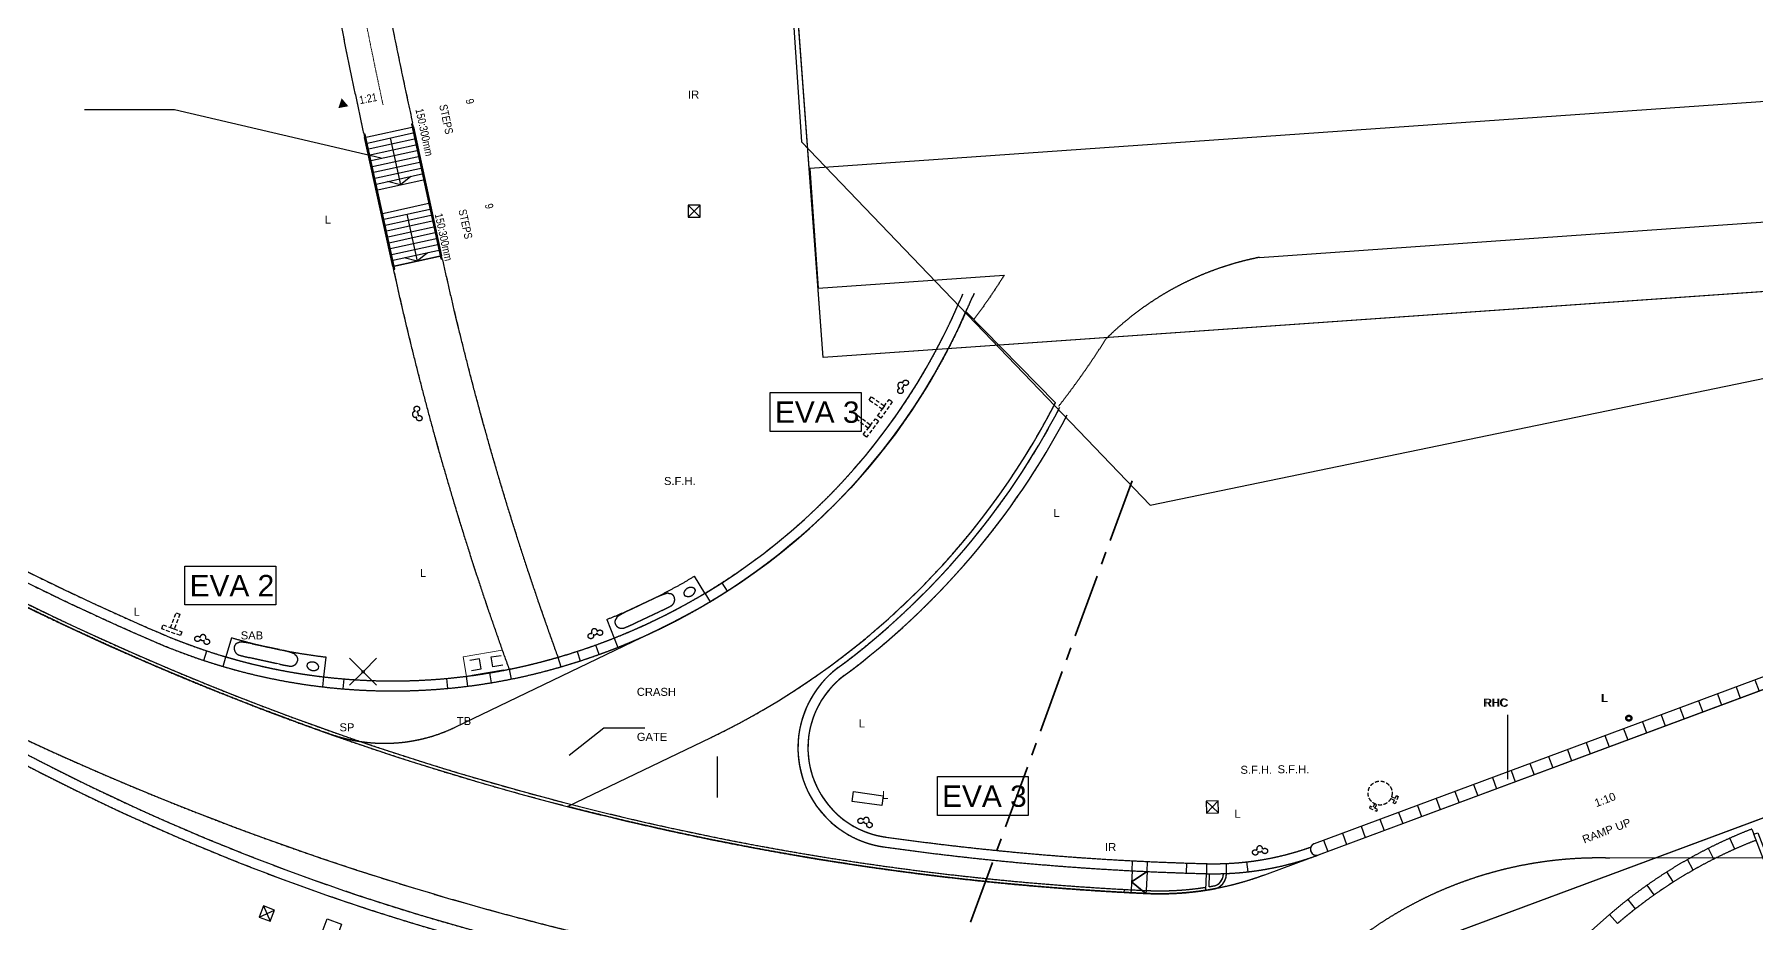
# Model space of a CAD drawing. Header units: millimetres. Extents: x 833576263 to 1668046980, y 817519639 to 1636103653.
# Drawn here: x 834345558 to 834431641, y 817880197 to 817924635 of the extents above; entities that cross this region are included whole.
import ezdxf

# ---------------------------------------------------------------- set-up
doc = ezdxf.new("R2010")
doc.units = ezdxf.units.MM
doc.header["$LTSCALE"] = 100
doc.header["$MEASUREMENT"] = 0
for name, pattern in [('C160$0$DASHED', [19.05, 12.7, -6.35]), ('C160$0$Hidden', [9.525, 6.35, -3.175]), ('R_P_Grid$0$CENTER', [50.8, 31.75, -6.35, 6.35, -6.35]), ('R_site$0$DASHDOT', [25.4, 12.7, -6.35, 0, -6.35]), ('R_Text for GBP from DLN$0$ACAD_ISO10W100', [18, 12, -3, 0, -3]), ('R_WKCD_PARK$0$IMPORT-ACAD_ISO02W100 _3_', [30, 24, -6])]:
    doc.linetypes.add(name, pattern=pattern)
doc.layers.get('Defpoints').update_dxf_attribs({"color": 170})
for name, color, linetype in [('C160$0$+C160', 6, 'C160$0$Hidden'), ('C160$0$EVA', 1, 'C160$0$DASHED'), ('R_site$0$AUDIT_I_160808180252-35', 5, 'Continuous'), ('R_Text for GBP from DLN$0$+TEXT PROMENADE', 7, 'Continuous'), ('R_Text for GBP from DLN$0$base plan(mm)$0$DLN040__', 7, 'Continuous'), ('R_Text for GBP from DLN$0$DLN040__', 7, 'Continuous'), ('T-TITL', 7, 'Continuous'), ('X-REF', 7, 'Continuous')]:
    doc.layers.add(name, color=color, linetype=linetype)
for name, color, linetype, lineweight in [('R_P_Grid$0$RDA9101', 2, 'R_P_Grid$0$CENTER', 35), ('R_P_LG$0$RDA5803', 1, 'Continuous', 20), ('R_Text for GBP from DLN$0$000-Slope', 6, 'R_Text for GBP from DLN$0$ACAD_ISO10W100', 18), ('R_WKCD_PARK$0$000-edge seating element-b', 130, 'Continuous', 25), ('R_WKCD_PARK$0$000-PAV-Concrete-b', 1, 'Continuous', 25), ('R_WKCD_PARK$0$000-PAV-Reused tiles-b', 3, 'Continuous', 15), ('R_WKCD_PARK$0$handrai l-b', 10, 'Continuous', 13), ('R_WKCD_PARK$0$PAV-ramp_stairs-b', 10, 'Continuous', 13), ('R_WKCD_PARK$0$PAV-ramp_stairs-l', 130, 'R_WKCD_PARK$0$IMPORT-ACAD_ISO02W100 _3_', 25), ('R_WKCD_PARK$0$PAV-secondary path-b', 6, 'Continuous', 18)]:
    doc.layers.add(name, color=color, linetype=linetype, lineweight=lineweight)
doc.styles.add('R_Text for GBP from DLN$0$base plan(mm)$0$Standard', font='arial.ttf')
doc.styles.add('R_Text for GBP from DLN$0$base plan(mm)$0$SWIS721 LT', font='swiss.ttf')
doc.styles.add('R_Text for GBP from DLN$0$programme (M)$0$programme$0$SWIS721 LT', font='swiss.ttf')
doc.styles.add('R_Text for GBP from DLN$0$W8 sec wkcd', font='swissc.ttf', dxfattribs={"height": 3})
doc.dimstyles.new('R_Text for GBP from DLN$0$base plan(mm)$0$Standard', dxfattribs={"dimtxt": 0.35, "dimasz": 0.2, "dimexe": 0.2, "dimexo": 0.2, "dimgap": 0.09, "dimtad": 0, "dimtoh": 1, "dimdec": 4, "dimzin": 0, "dimdsep": 46, "dimtxsty": 'R_Text for GBP from DLN$0$base plan(mm)$0$Standard', "dimcen": 0.09, "dimadec": 0, "dimazin": 0, "dimtfac": 1, "dimtdec": 4, "dimtofl": 0, "dimtmove": 0, "dimatfit": 3, "dimfxl": 1, "dimtolj": 1, "dimtzin": 0, "dimarcsym": 0})

# ---------------------------------------------------------------- blocks, each defined once
blk = doc.blocks.new('R_P_Grid')
at = {"layer": 'R_P_Grid$0$RDA9101', "flags": 128}
blk.add_lwpolyline([(834400422, 817902331), (834387402.6, 817866709.4), (834384027.5, 817864000), (834374860.2, 817855365.7), (834363294.2, 817844307.5), (834356500.6, 817837623.5), (834356486.5, 817837608.5), (834356028, 817837064.8, 0.0113524), (834348990, 817828511, 0.0013033), (834337547.1, 817813532.7), (834336894.9, 817812501.6, 0.0017352), (834324850.1, 817791585.5), (834321242.5, 817785194.3), (834320157.5, 817783265), (834316164.3, 817775485.7), (834315230.7, 817773739.7), (834310424.4, 817772609.3), (834303594.8, 817771114.9), (834292706.6, 817769903, -0.000919), (834264501.7, 817769460.2, -0.0056297), (834234176.4, 817769259.9, 0.0034014), (834219791.7, 817769228.9, -0.0015748), (834198077.1, 817769102.9, 0.001818), (834177637.5, 817768974.4, -0.0024013), (834152017.4, 817768843.2, 0.0022431), (834140663.6, 817768788.6, -0.0022431), (834131580.4, 817768744.9, -0.022644), (834121606.8, 817769193.6, 0.0146602), (834115514.7, 817769565.3), (834102710.5, 817770971, 0.0098447), (834091359, 817772167.3), (834085152.6, 817773953.6), (834069697.8, 817776969.2), (834069689.3, 817776969), (834061134.2, 817769447.5), (834057833.8, 817769522.5), (834045122, 817776440.8, -0.0348028), (834018856.9, 817796352.3, -0.0353292), (833995554.5, 817819661.6), (833988037.3, 817828964.3), (833985007, 817832721.5), (833977391.7, 817843682.2), (833976567.6, 817844868.7), (833970281.9, 817855496.5), (833969957.4, 818008440.1)], format="xyb", dxfattribs=at)
blk = doc.blocks.new('R_site')
at = {"layer": 'R_site$0$AUDIT_I_160808180252-35'}
for points in [[(834374882, 818053714), (834383896, 817919262)], [(834401324, 817901111), (834510466, 817923668)]]:
    blk.add_lwpolyline(points, dxfattribs=at)
at = {"layer": 'R_site$0$AUDIT_I_160808180252-35', "linetype": 'R_site$0$DASHDOT', "ltscale": 1000}
blk.add_lwpolyline([(834383896, 817919262), (834401324, 817901111)], dxfattribs=at)
blk = doc.blocks.new('R_WKCD_PARK$0$R_WKCD_PARK_F0_dwg_asdf-6026338-LG_F _5_000 Mpd_')
at = {"layer": 'R_WKCD_PARK$0$000-edge seating element-b'}
blk.add_line((0, 0), (0, -0.6), dxfattribs=at)
blk = doc.blocks.new('R_WKCD_PARK')
for p, q in [((834366214, 817891950), (834366168, 817892448)), ((834367145, 817892555), (834367208, 817892059)), ((834369010, 817892855), (834367443, 817892593))]:
    blk.add_line(p, q)
at = {"flags": 128}
blk.add_lwpolyline([(834375310, 818039696), (834498595, 818048315), (834506704, 817935789), (834507822, 817924230), (834453590, 817913292), (834384983, 817908497)], close=True, dxfattribs=at)
for points in [[(834367398, 817892847), (834367891, 817892927), (834367812, 817893420), (834367318, 817893341)], [(834368965, 817893107), (834368472, 817893027), (834368391, 817893521), (834368885, 817893601)]]:
    blk.add_lwpolyline(points, dxfattribs=at)
at = {"layer": 'Defpoints'}
for points in [[(834242392, 817820559, -0.510377), (834255055, 817823984), (834260246, 817819790, 0.373727), (834277287, 817820398, -0.373727), (834287905, 817820777), (834291644, 817817756), (834296232, 817823434), (834292655, 817826325, -0.414214), (834291445, 817837716), (834332502, 817888525, -0.350062), (834342367, 817890708, 0.102667), (834400842, 817875706, 0.100957), (834409137, 817876999), (834444015, 817889966, 0.332678)], [(834441924, 817895590), (834407046, 817882623, -0.100957), (834401121, 817881699, -0.051411), (834372209, 817886047), (834379390, 817889501, 0.162917), (834396595, 817906227), (834392123, 817910781, -0.179073), (834376789, 817894908), (834366567, 817889991, -0.199372), (834360364, 817889652, -0.049629), (834334800, 817901625), (834322119, 817909179), (834319048, 817904024), (834323346, 817901465, -0.45655), (834325501, 817889415), (834274553, 817826357, -0.414214), (834263162, 817825148), (834259846, 817827828, -0.2375), (834248727, 817852408, -0.000008), (834248760, 817853209), (834242765, 817853459, 0.000008), (834242732, 817852657, 0.098884)]]:
    blk.add_lwpolyline(points, format="xyb", dxfattribs=at)
at = {"layer": 'R_WKCD_PARK$0$000-edge seating element-b'}
for p, q in [((834441715, 817896152), (834409535, 817884189)), ((834409744, 817883626), (834441924, 817895590))]:
    blk.add_line(p, q, dxfattribs=at)
blk.add_arc((834409640, 817883908), 300, 110.39403, 290.39403, dxfattribs=at)
at = {"layer": 'R_WKCD_PARK$0$000-PAV-Concrete-b'}
for p, q in [((834391745, 817911166), (834391797, 817911287)), ((834400423, 817882835), (834400379, 817881886)), ((834404117, 817881860), (834404140, 817882691)), ((834404272, 817882037), (834404290, 817882687)), ((834404988, 817882650), (834404989, 817882694)), ((834405138, 817882646), (834405140, 817882699))]:
    blk.add_line(p, q, dxfattribs=at)
at = {"layer": 'R_WKCD_PARK$0$000-PAV-Concrete-b', "flags": 128}
blk.add_lwpolyline([(834401121, 817881699), (834400397, 817882285), (834401172, 817882798), (834401128, 817881849)], dxfattribs=at)
at = {"layer": 'R_WKCD_PARK$0$000-PAV-Concrete-b'}
for centre, radius, start, end in [((834363006, 817923565), 31300, 284.58924, 336.66239), ((834405963, 817905245), 15400, 155.43753, 156.90284), ((834405963, 817905245), 14900, 154.38662, 156.90284), ((834363006, 817923565), 31800, 284.58924, 336.29557), ((834363006, 817923565), 31800, 336.29557, 336.90276), ((834363006, 817923565), 38100, 306.63141, 332.54982), ((834363006, 817923565), 38600, 306.63141, 332.30786), ((834407750, 818024095), 141450, 239.21944, 246.58402), ((834407750, 818024095), 140950, 239.21944, 246.58402), ((834407750, 818024095), 142400, 239.21944, 267.3345), ((834407750, 818024095), 142550, 239.21944, 267.3345), ((834363460, 817921824), 30000, 246.58402, 284.58924), ((834363460, 817921824), 29500, 246.58402, 284.58924), ((834388722, 817888978), 5000, 126.63141, 261.98404), ((834388722, 817888978), 4500, 126.63141, 261.98404), ((834397158, 817987861), 112000, 239.21944, 264.76601), ((834397158, 817987861), 112500, 239.21944, 264.76601), ((834407750, 818024095), 140950, 261.98404, 268.53494), ((834407750, 818024095), 141450, 261.98404, 268.53495), ((834404517, 817897686), 15000, 268.53495, 290.39403), ((834404517, 817897686), 14500, 268.53495, 289.51649), ((834401819, 817896683), 15000, 267.3345, 280.38982), ((834401819, 817896683), 14850, 267.3345, 278.91906), ((834401819, 817896683), 14850, 279.50824, 280.38982), ((834404388, 817882667), 600, 280.38982, 358.42095), ((834404388, 817882667), 750, 280.38982, 358.42095)]:
    blk.add_arc(centre, radius, start, end, dxfattribs=at)
at = {"layer": 'R_WKCD_PARK$0$000-PAV-Reused tiles-b'}
for p, q in [((834355411, 817894484), (834355129, 817893524)), ((834360028, 817892524), (834360144, 817893517))]:
    blk.add_line(p, q, dxfattribs=at)
at = {"layer": 'R_WKCD_PARK$0$000-PAV-Reused tiles-b', "flags": 128}
blk.add_lwpolyline([(834369306, 817892905), (834367147, 817892544), (834366982, 817893530), (834368943, 817893858)], close=True, dxfattribs=at)
at = {"layer": 'R_WKCD_PARK$0$000-PAV-Reused tiles-b'}
for radius in [28500, 29500]:
    blk.add_arc((834363460, 817921824), radius, 253.59659, 263.31939, dxfattribs=at)
at = {"layer": 'R_WKCD_PARK$0$handrai l-b'}
blk.add_arc((834440168, 817862283), 23675, 111.15919, 130.82929, dxfattribs=at)
at = {"layer": 'R_WKCD_PARK$0$PAV-ramp_stairs-b'}
for p, q in [((834362058, 817919486), (834364500, 817920021)), ((834362122, 817919193), (834364564, 817919728)), ((834362186, 817918900), (834364628, 817919435)), ((834362250, 817918607), (834364692, 817919142)), ((834362314, 817918314), (834364756, 817918849)), ((834362379, 817918021), (834364821, 817918556)), ((834362443, 817917728), (834364885, 817918263)), ((834362507, 817917435), (834364949, 817917970)), ((834362571, 817917141), (834365013, 817917677)), ((834362635, 817916848), (834365077, 817917383)), ((834362892, 817915676), (834365334, 817916211)), ((834362956, 817915383), (834365399, 817915918)), ((834363021, 817915090), (834365463, 817915625)), ((834363085, 817914797), (834365527, 817915332)), ((834363149, 817914504), (834365591, 817915039)), ((834363213, 817914211), (834365655, 817914746)), ((834363278, 817913918), (834365720, 817914453)), ((834363342, 817913625), (834365784, 817914160)), ((834363406, 817913332), (834365848, 817913867))]:
    blk.add_line(p, q, dxfattribs=at)
at = {"layer": 'R_WKCD_PARK$0$PAV-ramp_stairs-b', "flags": 128}
blk.add_lwpolyline([(834364500, 817920021), (834365912, 817913574), (834363470, 817913039), (834362058, 817919486)], dxfattribs=at)
at = {"layer": 'R_WKCD_PARK$0$PAV-ramp_stairs-l'}
for p, q in [((834363343, 817919460), (834363856, 817917116)), ((834364691, 817913306), (834364041, 817913471))]:
    blk.add_line(p, q, dxfattribs=at)
at = {"layer": 'R_WKCD_PARK$0$PAV-ramp_stairs-l', "flags": 128}
for points in [[(834364378, 817917537), (834363856, 817917116), (834363206, 817917281)], [(834364178, 817915651), (834364691, 817913306), (834365213, 817913728)]]:
    blk.add_lwpolyline(points, dxfattribs=at)
at = {"layer": 'R_WKCD_PARK$0$PAV-secondary path-b', "flags": 128}
for points in [[(834362015, 817919681), (834362058, 817919486), (834364500, 817920021), (834364457, 817920216)], [(834365955, 817913378), (834365912, 817913574), (834363470, 817913039), (834363513, 817912843)]]:
    blk.add_lwpolyline(points, dxfattribs=at)
at = {"layer": 'R_WKCD_PARK$0$PAV-secondary path-b'}
for centre, radius, start, end in [((834635058, 817979501), 277019, 188.53751, 192.35745), ((834635058, 817979501), 279519, 190.19536, 192.35745), ((834516913, 817946451), 154539, 192.35745, 200.03579), ((834516913, 817946451), 157039, 192.35745, 199.93639), ((834363460, 817921824), 29500, 281.39032, 284.58924), ((834363006, 817923566), 31300, 284.58924, 286.17862)]:
    blk.add_arc(centre, radius, start, end, dxfattribs=at)
at = {"xscale": 999.9999999999992, "yscale": 999.9999999999992, "zscale": 999.9999999999992, "rotation": 20.39402880089035}
for p in [(834431558, 817892376), (834429683, 817891679), (834430620, 817892028), (834426871, 817890634), (834427809, 817890982), (834428746, 817891331), (834424997, 817889937), (834425934, 817890285), (834422185, 817888892), (834423122, 817889240), (834424059, 817889589), (834420310, 817888195), (834421247, 817888543), (834417498, 817887149), (834418435, 817887498), (834419373, 817887846), (834415623, 817886452), (834416561, 817886801), (834412811, 817885407), (834413749, 817885755), (834414686, 817886104), (834410937, 817884710), (834411874, 817885058), (834409999, 817884361)]:
    blk.add_blockref('R_WKCD_PARK$0$R_WKCD_PARK_F0_dwg_asdf-6026338-LG_F _5_000 Mpd_', p, dxfattribs=at)
blk = doc.blocks.new('R_P_LG')
at = {"layer": 'R_P_LG$0$RDA5803'}
for points in [[(834242391.5219, 817820558.6619, -0.5103769205), (834255055.265, 817823984.446), (834260246.1634, 817819789.9109, 0.3737273608), (834277287.4303, 817820398.12, -0.3737273608), (834287905.4505, 817820777.0811), (834291644.3248, 817817755.8623), (834296232.4343, 817823433.8242), (834292654.5406, 817826324.9617, -0.4142135624), (834291445.2524, 817837716.082), (834332501.9481, 817888525.3203, -0.3500615322), (834342367.296, 817890707.6257, 0.1026669828), (834400841.9485, 817875705.6383, 0.1009571042), (834409136.5159, 817876999.2329), (834444014.71, 817889966.1796, 0.3326783619)], [(834441923.8638, 817895590.0894), (834407045.6697, 817882623.1428, -0.1009571042), (834401120.9787, 817881699.1466, -0.0514111661), (834372208.6608, 817886046.7484), (834379389.9189, 817889500.6191, 0.1629172916), (834396595.4119, 817906227.4833), (834392123.298, 817910781.2832, -0.1790729014), (834376789.3311, 817894907.7388), (834366567.1243, 817889991.3048, -0.1993717825), (834360363.7244, 817889651.553, -0.0496289927), (834334800.108, 817901625.4245), (834322118.6036, 817909179.288), (834319048.0951, 817904024.4865), (834323345.5557, 817901464.6617, -0.4565498827), (834325500.8694, 817889415.1299), (834274552.7494, 817826357.376, -0.4142135624), (834263161.629, 817825148.0878), (834259845.5202, 817827827.6885, -0.2375002192), (834248726.6665, 817852408.1417, -0.0000084588), (834248759.9969, 817853209.386), (834242765.1856, 817853458.8615, 0.0000084592), (834242731.8468, 817852657.4144, 0.098884422)]]:
    blk.add_lwpolyline(points, format="xyb", dxfattribs=at)
blk = doc.blocks.new('C160')
at = {"layer": 'C160$0$+C160'}
for p, q in [((834364.5, 817920.021), (834365.912, 817913.574)), ((834363.47, 817913.039), (834362.058, 817919.486)), ((834378.239, 817916.108), (834378.839, 817915.508)), ((834378.239, 817915.508), (834378.839, 817916.108)), ((834354.017, 817893.348), (834354.174, 817893.823)), ((834354.988, 817893.045), (834355.129, 817893.524)), ((834359.97, 817892.027), (834360.028, 817892.524)), ((834361.023, 817892.424), (834360.981, 817891.926)), ((834404.749, 817885.732), (834404.134, 817886.316)), ((834404.734, 817886.332), (834404.149, 817885.716)), ((834430.55, 817883.916), (834430.307, 817884.464)), ((834431.409, 817884.922), (834431.509, 817884.66)), ((834429.501, 817883.418), (834429.231, 817883.954)), ((834400.423, 817882.835), (834400.379, 817881.886)), ((834401.172, 817882.798), (834401.128, 817881.849)), ((834404.153, 817883.191), (834404.14, 817882.691)), ((834405.14, 817882.699), (834405.153, 817883.2)), ((834427.483, 817882.272), (834427.161, 817882.779)), ((834428.478, 817882.87), (834428.182, 817883.392)), ((834426.518, 817881.626), (834426.172, 817882.117)), ((834357.002, 817881.082), (834357.349, 817880.308)), ((834425.586, 817880.934), (834425.217, 817881.407)), ((834356.788, 817880.522), (834357.562, 817880.869)), ((834424.689, 817880.197), (834424.292, 817880.646))]:
    blk.add_line(p, q, dxfattribs=at)
at = {"layer": 'C160$0$+C160', "ltscale": 0.0003}
for p, q in [((834412.545, 817886.186), (834412.467, 817885.999)), ((834413.355, 817886.44), (834413.541, 817886.362)), ((834413.393, 817886.532), (834413.58, 817886.454)), ((834412.637, 817886.147), (834412.559, 817885.961))]:
    blk.add_line(p, q, dxfattribs=at)
at = {"layer": 'C160$0$+C160'}
for points in [[(834375.31, 818039.696), (834498.595, 818048.315), (834506.704, 817935.789), (834506.704, 817935.789), (834507.822, 817924.23), (834453.59, 817913.292), (834384.983, 817908.497)], [(834364.433, 817920.157), (834364.399, 817920.149), (834365.876, 817913.412), (834365.91, 817913.42)], [(834362.094, 817919.644), (834362.06, 817919.636), (834363.536, 817912.899), (834363.571, 817912.907)], [(834378.839, 817916.108), (834378.239, 817916.108), (834378.239, 817915.508), (834378.839, 817915.508)], [(834435.253, 817874.838), (834431.509, 817884.66), (834431.707, 817884.736), (834435.27, 817875.389), (834539.303, 817915.06), (834539.484, 817914.585)], [(834404.149, 817885.716), (834404.749, 817885.732), (834404.734, 817886.332), (834404.134, 817886.316)], [(834357.562, 817880.869), (834357.002, 817881.082), (834356.788, 817880.522), (834357.349, 817880.308)], [(834360.908, 817880.161), (834360.668, 817879.503), (834359.945, 817879.767), (834360.185, 817880.425)]]:
    blk.add_lwpolyline(points, close=True, dxfattribs=at)
for points in [[(834431.409, 817884.922, 0.086105), (834424.295, 817880.648), (834415.748, 817873.093), (834407.478, 817866.122), (834405.228, 817864.603), (834383.663, 817845.969, 0.069237), (834377.058, 817839.164, -0.018813), (834366.368, 817825.668, 0.040108), (834337.64, 817786.044), (834331.66, 817776.228), (834330.165, 817772.682), (834326.813, 817768.132), (834320.874, 817758.343, 0.021746), (834314.084, 817757.18), (834300.104, 817757.352), (834284.549, 817757.026), (834280.506, 817757.211), (834279.085, 817755.253), (834254.52, 817754.556), (834210.281, 817754.495)], [(834359.952, 817930.025, 0.009434), (834362.015, 817919.681), (834362.058, 817919.486), (834364.5, 817920.021), (834364.457, 817920.216, -0.016669), (834361.108, 817938.376, 0.162091)], [(834396.761, 817906.059, 0.025738), (834399.116, 817909.412, -0.029519), (834400.442, 817910.584, -0.118102), (834406.796, 817913.495), (834438.227, 817915.692, -0.285161), (834445.783, 817911.703, -0.245353)], [(834370.89, 817893.275, 0.231204), (834391.745, 817911.166)], [(834391.745, 817911.166, 0.001049), (834391.797, 817911.287, -0.006394), (834391.956, 817911.647)], [(834392.123, 817910.781, 0.002649), (834392.257, 817911.091, -0.010979), (834392.527, 817911.687)], [(834371.016, 817892.791, 0.229519), (834392.123, 817910.781)], [(834409.744, 817883.626), (834441.924, 817895.59, 0.332678), (834447.182, 817903.747), (834446.884, 817908.004, 1), (834446.285, 817907.962), (834446.583, 817903.705, -0.332678), (834441.715, 817896.152), (834409.535, 817884.189)], [(834396.817, 817906.002, -0.113575), (834385.739, 817892.991, -0.113575)], [(834401.128, 817881.849, -0.123294), (834334.877, 817901.754)], [(834401.121, 817881.699, -0.123294), (834334.8, 817901.625)], [(834377.283, 817896.678, -0.164182), (834377.41, 817896.661, -0.173886), (834377.531, 817896.535, -0.392676), (834377.374, 817896.071, -0.014037), (834376.925, 817895.844), (834376.782, 817895.776)], [(834374.646, 817895.436, 0.164182), (834374.578, 817895.327, 0.173886), (834374.598, 817895.153, 0.392676), (834375.056, 817894.979, 0.014037), (834375.517, 817895.181), (834375.66, 817895.248)], [(834355.757, 817894.222, 0.164182), (834355.637, 817894.177, 0.173886), (834355.547, 817894.027, 0.392676), (834355.805, 817893.61, 0.014037), (834356.293, 817893.49), (834356.448, 817893.456)], [(834358.606, 817893.604, -0.164182), (834358.696, 817893.514, -0.173886), (834358.716, 817893.34, -0.392676), (834358.309, 817893.067, -0.014037), (834357.814, 817893.16), (834357.66, 817893.193)], [(834431.623, 817884.362, 0.086038), (834424.689, 817880.197)], [(834404.497, 817882.076, 0.354271), (834404.988, 817882.65), (834404.989, 817882.694)], [(834404.524, 817881.929, 0.354271), (834405.138, 817882.646), (834405.14, 817882.699)]]:
    blk.add_lwpolyline(points, format="xyb", dxfattribs=at)
at = {"layer": 'C160$0$+C160', "flags": 128}
blk.add_lwpolyline([(834402.881, 817874.673), (834444.015, 817889.966, 0.332678), (834453.167, 817904.166), (834452.857, 817908.595, -0.414214), (834460.373, 817917.24), (834479.726, 817918.593), (834479.308, 817924.579), (834384.323, 817917.939), (834384.741, 817911.953), (834394.035, 817912.603, -0.019897), (834392.514, 817910.383)], format="xyb", dxfattribs=at)
at = {"layer": 'C160$0$+C160'}
for points in [[(834362.058, 817919.486), (834364.5, 817920.021)], [(834362.122, 817919.193), (834364.564, 817919.728)], [(834362.186, 817918.9), (834364.628, 817919.435)], [(834362.25, 817918.607), (834364.692, 817919.142)], [(834363.343, 817919.46), (834363.856, 817917.116)], [(834362.314, 817918.314), (834364.756, 817918.849)], [(834362.379, 817918.021), (834364.821, 817918.556)], [(834362.443, 817917.728), (834364.885, 817918.263)], [(834362.507, 817917.435), (834364.949, 817917.97)], [(834362.571, 817917.141), (834365.013, 817917.677)], [(834362.635, 817916.848), (834365.077, 817917.383)], [(834364.378, 817917.537), (834363.856, 817917.116), (834363.206, 817917.281)], [(834362.892, 817915.676), (834365.334, 817916.211)], [(834362.956, 817915.383), (834365.399, 817915.918)], [(834363.021, 817915.09), (834365.463, 817915.625)], [(834364.178, 817915.651), (834364.691, 817913.306)], [(834363.085, 817914.797), (834365.527, 817915.332)], [(834363.149, 817914.504), (834365.591, 817915.039)], [(834363.213, 817914.211), (834365.655, 817914.746)], [(834363.278, 817913.918), (834365.72, 817914.453)], [(834363.342, 817913.625), (834365.784, 817914.16)], [(834363.406, 817913.332), (834365.848, 817913.867)], [(834365.213, 817913.728), (834364.691, 817913.306), (834364.041, 817913.471)], [(834363.47, 817913.039), (834365.912, 817913.574)], [(834379.07, 817896.702), (834379.327, 817896.273)], [(834379.92, 817897.229), (834380.19, 817896.808)], [(834376.479, 817896.419), (834375.357, 817895.89)], [(834375.66, 817895.248), (834376.782, 817895.776)], [(834376.777, 817895.774), (834376.786, 817895.778)], [(834357.81, 817893.887), (834356.598, 817894.15)], [(834373.784, 817893.648), (834373.614, 817894.118)], [(834374.535, 817894.466), (834374.719, 817894.001)], [(834356.448, 817893.456), (834357.66, 817893.193)], [(834357.655, 817893.194), (834357.665, 817893.192)], [(834361.949, 817892.819), (834361.313, 817893.455)], [(834362.02, 817892.819), (834362.656, 817893.455)], [(834371.727, 817893.505), (834371.867, 817893.025)], [(834372.683, 817893.799), (834372.838, 817893.323)], [(834361.949, 817892.748), (834361.313, 817892.111)], [(834362.02, 817892.748), (834362.656, 817892.111)], [(834368.302, 817892.724), (834368.384, 817892.23)], [(834369.286, 817892.905), (834369.384, 817892.414)], [(834431.558, 817892.376), (834431.767, 817891.814)], [(834429.683, 817891.679), (834429.892, 817891.117)], [(834430.62, 817892.028), (834430.83, 817891.465)], [(834426.871, 817890.634), (834427.08, 817890.072)], [(834427.809, 817890.982), (834428.018, 817890.42)], [(834428.746, 817891.331), (834428.955, 817890.769)], [(834424.997, 817889.937), (834425.206, 817889.375)], [(834425.934, 817890.285), (834426.143, 817889.723)], [(834422.185, 817888.892), (834422.394, 817888.329)], [(834423.122, 817889.24), (834423.331, 817888.678)], [(834424.059, 817889.589), (834424.268, 817889.026)], [(834420.31, 817888.195), (834420.519, 817887.632)], [(834421.247, 817888.543), (834421.456, 817887.981)], [(834417.498, 817887.149), (834417.707, 817886.587)], [(834418.435, 817887.498), (834418.644, 817886.935)], [(834419.373, 817887.846), (834419.582, 817887.284)], [(834415.623, 817886.452), (834415.832, 817885.89)], [(834416.561, 817886.801), (834416.77, 817886.238)], [(834412.811, 817885.407), (834413.021, 817884.844)], [(834413.749, 817885.755), (834413.958, 817885.193)], [(834414.686, 817886.104), (834414.895, 817885.541)], [(834410.937, 817884.71), (834411.146, 817884.148)], [(834411.874, 817885.058), (834412.083, 817884.496)], [(834409.999, 817884.361), (834410.209, 817883.799)], [(834401.172, 817882.798), (834400.397, 817882.285), (834401.121, 817881.699)], [(834400.423, 817882.835), (834400.449, 817883.334)], [(834401.172, 817882.798), (834401.195, 817883.297)], [(834403.14, 817882.726), (834403.156, 817883.22)], [(834406.15, 817883.279), (834406.207, 817882.782)], [(834400.029, 817881.904), (834400.021, 817881.755)], [(834400.379, 817881.886), (834400.371, 817881.736)], [(834404.117, 817881.86), (834404.14, 817882.691)], [(834404.272, 817882.037), (834404.29, 817882.687)], [(834401.128, 817881.849), (834401.121, 817881.699)]]:
    blk.add_lwpolyline(points, dxfattribs=at)
for points in [[(834363.47, 817913.039), (834363.513, 817912.843, 0.033081), (834369.286, 817892.905, 0.013959), (834370.89, 817893.275, 0.006935), (834371.727, 817893.505, -0.033516), (834365.955, 817913.378), (834365.912, 817913.574)], [(834379.07, 817896.702), (834378.557, 817897.56, -0.040451), (834374.167, 817895.396), (834374.535, 817894.466, 0.040451)], [(834376.479, 817896.419), (834376.622, 817896.486, -0.037256), (834377.185, 817896.702, -0.269367), (834377.283, 817896.678, -0.164182), (834377.41, 817896.661, -0.173886), (834377.531, 817896.535, -0.392676), (834377.374, 817896.071, -0.014037), (834376.925, 817895.844), (834376.782, 817895.776), (834375.66, 817895.248), (834375.517, 817895.181, -0.014037), (834375.056, 817894.979, -0.392676), (834374.598, 817895.153, -0.173886), (834374.578, 817895.327, -0.164182), (834374.646, 817895.436, -0.269367), (834374.69, 817895.526, -0.037256), (834375.214, 817895.823), (834375.357, 817895.89)], [(834378.055, 817896.597, 0.533333), (834378.597, 817896.853), (834378.555, 817896.943, 0.533333), (834378.012, 817896.687)], [(834355.411, 817894.484), (834355.129, 817893.524, 0.042449), (834360.028, 817892.524), (834360.144, 817893.517, -0.042449)], [(834357.81, 817893.887), (834357.965, 817893.854, -0.037256), (834358.543, 817893.682, -0.269367), (834358.606, 817893.604, -0.164182), (834358.696, 817893.514, -0.173886), (834358.716, 817893.34, -0.392676), (834358.309, 817893.067, -0.014037), (834357.814, 817893.16), (834357.66, 817893.193), (834356.448, 817893.456), (834356.293, 817893.49, -0.014037), (834355.805, 817893.61, -0.392676), (834355.547, 817894.027, -0.173886), (834355.637, 817894.177, -0.164182), (834355.757, 817894.222, -0.269367), (834355.847, 817894.267, -0.037256), (834356.444, 817894.183), (834356.598, 817894.15)], [(834359.169, 817893.071, 0.533333), (834359.755, 817892.943), (834359.777, 817893.041, 0.533333), (834359.19, 817893.168)]]:
    blk.add_lwpolyline(points, format="xyb", close=True, dxfattribs=at)
at = {"layer": 'C160$0$+C160', "ltscale": 0.0003}
for points in [[(834388.047, 817906.066), (834387.932, 817905.903), (834387.277, 817906.362), (834387.392, 817906.526)], [(834388.441, 817906.279), (834387.866, 817905.46), (834387.703, 817905.575), (834388.277, 817906.394)], [(834387.354, 817905.112), (834387.233, 817904.953), (834386.597, 817905.438), (834386.718, 817905.597)], [(834387.756, 817905.309), (834387.15, 817904.514), (834386.991, 817904.635), (834387.597, 817905.431)], [(834352.55, 817894.913), (834352.362, 817894.982), (834352.64, 817895.732), (834352.828, 817895.663)], [(834352.855, 817894.586), (834351.918, 817894.934), (834351.987, 817895.121), (834352.925, 817894.774)], [(834413.575, 817886.185), (834413.483, 817886.224), (834413.638, 817886.592), (834413.73, 817886.554)], [(834412.659, 817885.81), (834412.698, 817885.903), (834412.329, 817886.057), (834412.29, 817885.965)]]:
    blk.add_lwpolyline(points, close=True, dxfattribs=at)
at = {"layer": 'C160$0$+C160', "elevation": 0}
blk.add_lwpolyline([(834386.436, 817886.296), (834386.504, 817886.791), (834387.99, 817886.585), (834387.921, 817886.09)], close=True, dxfattribs=at)
at = {"layer": 'C160$0$+C160'}
for centre, radius in [((834361.984, 817892.783), 0.05), ((834425.257, 817890.461), 0.15), ((834425.257, 817890.461), 0.0992)]:
    blk.add_circle(centre, radius, dxfattribs=at)
at = {"layer": 'C160$0$+C160', "ltscale": 0.0003}
blk.add_circle((834412.823, 817886.718), 0.6, dxfattribs=at)
at = {"layer": 'C160$0$+C160'}
for centre, radius, start, end in [((834388.86, 817907.097), 0.15, 42.37394, 252.6148), ((834388.86, 817907.097), 0.15, 282.37394, 12.6148), ((834364.598, 817905.651), 0.15, 89.86357, 300.10442), ((834364.598, 817905.651), 0.15, 329.86357, 60.10442), ((834363.006, 817923.565), 38.6, 306.63141, 332.30786), ((834407.75, 818024.095), 141.45, 239.21944, 246.58402), ((834407.75, 818024.095), 140.95, 239.21944, 246.58402), ((834373.549, 817894.782), 0.15, 4.98681, 215.22767), ((834363.46, 817921.824), 30, 246.58402, 284.58924), ((834363.46, 817921.824), 29.5, 246.58402, 284.58924), ((834353.983, 817894.488), 0.15, 327.59968, 177.84053), ((834353.983, 817894.488), 0.15, 207.59968, 297.84053), ((834373.549, 817894.782), 0.15, 244.98681, 335.22767), ((834388.722, 817888.978), 5, 126.63141, 261.98404), ((834388.722, 817888.978), 4.5, 126.63141, 261.98404), ((834397.158, 817987.861), 112, 239.21944, 264.76601), ((834397.158, 817987.861), 112.5, 239.21944, 264.76601), ((834387.139, 817885.352), 0.15, 319.94892, 170.18977), ((834387.139, 817885.352), 0.15, 199.94892, 290.18977), ((834407.75, 818024.095), 140.95, 261.98404, 268.53494), ((834407.75, 818024.095), 141.45, 261.98404, 268.53495), ((834404.517, 817897.686), 15, 268.53495, 290.39403), ((834404.517, 817897.686), 14.5, 268.53495, 289.51649), ((834406.803, 817883.928), 0.15, 353.42028, 203.66113), ((834406.803, 817883.928), 0.15, 233.42028, 323.66113), ((834409.64, 817883.908), 0.3, 110.39403, 290.39403), ((834440.168, 817862.283), 23.675, 111.15919, 130.82929), ((834401.819, 817896.683), 15, 267.3345, 280.38982), ((834401.819, 817896.683), 14.85, 267.3345, 278.91906), ((834401.819, 817896.683), 14.85, 279.50824, 280.38982)]:
    blk.add_arc(centre, radius, start, end, dxfattribs=at)
for points in [[(834388.901, 817906.942), (834388.952, 817906.921), (834388.986, 817906.869), (834388.984, 817906.811), (834388.98, 817906.736), (834388.917, 817906.678), (834388.842, 817906.682), (834388.767, 817906.685), (834388.709, 817906.748), (834388.712, 817906.823), (834388.715, 817906.881), (834388.754, 817906.93), (834388.806, 817906.946)], [(834388.974, 817907.21), (834388.968, 817907.265), (834388.995, 817907.32), (834389.046, 817907.347), (834389.113, 817907.382), (834389.195, 817907.356), (834389.229, 817907.29), (834389.264, 817907.223), (834389.238, 817907.141), (834389.172, 817907.106), (834389.12, 817907.08), (834389.059, 817907.089), (834389.018, 817907.126)], [(834364.591, 817905.812), (834364.547, 817905.844), (834364.524, 817905.901), (834364.539, 817905.957), (834364.559, 817906.03), (834364.633, 817906.073), (834364.706, 817906.053), (834364.778, 817906.034), (834364.821, 817905.959), (834364.801, 817905.887), (834364.786, 817905.831), (834364.738, 817905.792), (834364.683, 817905.787)], [(834364.74, 817905.576), (834364.79, 817905.599), (834364.851, 817905.59), (834364.892, 817905.549), (834364.945, 817905.496), (834364.945, 817905.41), (834364.892, 817905.357), (834364.839, 817905.304), (834364.753, 817905.304), (834364.7, 817905.357), (834364.659, 817905.398), (834364.65, 817905.459), (834364.673, 817905.509)], [(834373.708, 817894.803), (834373.736, 817894.85), (834373.791, 817894.878), (834373.849, 817894.868), (834373.923, 817894.855), (834373.972, 817894.785), (834373.959, 817894.711), (834373.946, 817894.637), (834373.876, 817894.587), (834373.802, 817894.6), (834373.745, 817894.61), (834373.702, 817894.655), (834373.692, 817894.709)], [(834353.844, 817894.408), (834353.837, 817894.353), (834353.796, 817894.307), (834353.74, 817894.294), (834353.667, 817894.277), (834353.594, 817894.323), (834353.577, 817894.396), (834353.561, 817894.47), (834353.607, 817894.542), (834353.68, 817894.559), (834353.737, 817894.572), (834353.793, 817894.547), (834353.824, 817894.5)], [(834354.122, 817894.408), (834354.173, 817894.428), (834354.234, 817894.417), (834354.273, 817894.374), (834354.324, 817894.319), (834354.321, 817894.233), (834354.266, 817894.182), (834354.211, 817894.131), (834354.125, 817894.135), (834354.074, 817894.19), (834354.034, 817894.233), (834354.028, 817894.294), (834354.053, 817894.343)], [(834373.487, 817894.634), (834373.515, 817894.586), (834373.511, 817894.525), (834373.473, 817894.48), (834373.425, 817894.423), (834373.34, 817894.415), (834373.282, 817894.463), (834373.225, 817894.511), (834373.217, 817894.597), (834373.265, 817894.654), (834373.303, 817894.699), (834373.363, 817894.713), (834373.415, 817894.695)], [(834386.99, 817885.291), (834386.976, 817885.238), (834386.929, 817885.197), (834386.871, 817885.192), (834386.797, 817885.185), (834386.731, 817885.241), (834386.724, 817885.315), (834386.717, 817885.39), (834386.773, 817885.456), (834386.847, 817885.462), (834386.905, 817885.468), (834386.958, 817885.435), (834386.982, 817885.386)], [(834387.266, 817885.254), (834387.319, 817885.268), (834387.377, 817885.248), (834387.411, 817885.2), (834387.454, 817885.139), (834387.439, 817885.054), (834387.378, 817885.011), (834387.316, 817884.968), (834387.232, 817884.983), (834387.189, 817885.044), (834387.155, 817885.092), (834387.157, 817885.154), (834387.188, 817885.2)], [(834406.713, 817883.795), (834406.729, 817883.743), (834406.713, 817883.683), (834406.668, 817883.647), (834406.609, 817883.6), (834406.524, 817883.61), (834406.477, 817883.668), (834406.431, 817883.727), (834406.44, 817883.812), (834406.499, 817883.859), (834406.544, 817883.896), (834406.606, 817883.898), (834406.654, 817883.869)], [(834406.963, 817883.916), (834407, 817883.957), (834407.059, 817883.973), (834407.113, 817883.951), (834407.183, 817883.924), (834407.218, 817883.845), (834407.19, 817883.775), (834407.163, 817883.706), (834407.084, 817883.671), (834407.014, 817883.699), (834406.96, 817883.72), (834406.927, 817883.773), (834406.928, 817883.828)]]:
    blk.add_open_spline(points, degree=3, knots=[0, 0, 0, 0, 1, 1, 1, 2, 2, 2, 3, 3, 3, 4, 4, 4, 4], dxfattribs=at)
at = {"layer": 'C160$0$EVA', "flags": 128}
blk.add_lwpolyline([(834128.317, 818030.08, -0.145844), (834116.042, 818026.421), (834088.573, 818026.421, 0.016359), (834087.2, 818026.376, 0.046979), (834021.54, 818015.826, -0.056187), (833969.364, 818008.422, 0.405705), (833955.668, 817994.334), (833955.618, 817879.824), (833955.722, 817865.438), (833956.59, 817853.63, 0.118446), (833959.114, 817845.73, 0.022563), (833976.131, 817820.318, 0.150268), (833991.721, 817808.776, 0.0852), (834018.736, 817804.167, 0.061119), (834043.876, 817807.277, -0.46092), (834055.521, 817798.987, 0.31719), (834075.122, 817775.842, 0.09515), (834184.419, 817768.828, 0.2774), (834239.09, 817811.861), (834242.392, 817820.559, -0.510377), (834255.055, 817823.984), (834260.246, 817819.79, 0.373727), (834277.287, 817820.398, -0.373727), (834287.905, 817820.777), (834291.644, 817817.756), (834296.232, 817823.434), (834292.655, 817826.325, -0.414214), (834291.445, 817837.716), (834332.502, 817888.525, -0.350062), (834342.367, 817890.708, 0.102667), (834400.842, 817875.706, 0.100957), (834409.137, 817876.999), (834444.015, 817889.966, 0.332678), (834453.167, 817904.166), (834452.857, 817908.595, -0.155717), (834454.024, 817913.381), (834445.783, 817911.703, -0.115419), (834446.872, 817908.177), (834447.182, 817903.747, -0.332678), (834441.924, 817895.59), (834407.046, 817882.623, -0.100957), (834401.121, 817881.699, -0.051411), (834372.209, 817886.047), (834379.39, 817889.501, 0.162917), (834396.595, 817906.227), (834392.123, 817910.781, -0.179073), (834376.789, 817894.908), (834366.567, 817889.991, -0.199372), (834360.364, 817889.652, -0.049629), (834334.8, 817901.625), (834322.119, 817909.179), (834319.048, 817904.024), (834323.346, 817901.465, -0.45655), (834325.501, 817889.415), (834274.553, 817826.357, -0.414214), (834263.162, 817825.148), (834259.846, 817827.828, -0.2375), (834248.727, 817852.408, -0.000008), (834248.76, 817853.209), (834242.765, 817853.459, 0.000008), (834242.732, 817852.657, 0.098884), (834244.917, 817838.726, -0.341761), (834241.931, 817829.272, 0.151594), (834236.782, 817822.688), (834233.48, 817813.99, -0.2774), (834183.667, 817774.781, -0.09515), (834076.628, 817781.65, -0.220431), (834063.432, 817792.491, -0.264689), (834064.805, 817812.539, -0.098357), (834067.029, 817814.779, 0.140841), (834072.196, 817820.936), (834089.614, 817860.11, -0.147837), (834100.578, 817872.816, -0.410901), (834111.707, 817870.393, 0.031692), (834114.287, 817866.928, 0.252242), (834125.77, 817862.431, -0.125686), (834129.746, 817861.915), (834135.114, 817859.776), (834142.622, 817855.048), (834145.562, 817859.914), (834128.702, 817870.086, -0.390962), (834117.887, 817872.026, -0.013137), (834117.027, 817873.227, -0.385183), (834118.544, 817883.988, 0.012387), (834120.815, 817885.981, 0.008404), (834123.055, 817888.118), (834117.142, 817894.113, -0.038497), (834096.207, 817877.116, 0.137723), (834084.132, 817862.548), (834066.714, 817823.373, -0.191803), (834062.187, 817818.953), (834051.762, 817814.614, -0.446391), (834035.637, 817822.309, 0.118164), (834032.365, 817828.01), (834034.386, 817830.321), (834031.649, 817832.687, -0.153015), (834020.841, 817838.946), (834021.04, 817839.146), (834020.346, 817839.938), (834020.139, 817839.748, -0.076925), (834016.885, 817845.319), (834013.267, 817848.405), (834007.454, 817841.536, -0.399413), (834008.806, 817824.317), (834007.069, 817822.176), (834011.728, 817818.395), (834015.819, 817823.438, -1.550619), (834022.422, 817810.24, -0.009421), (834018.731, 817810.167, -0.052259), (834003.179, 817811.781, -0.032796), (833993.716, 817814.435, -0.150265), (833980.961, 817823.878, -0.022565), (833964.244, 817848.84, -0.118446), (833962.574, 817854.07), (833961.721, 817865.68), (833961.618, 817879.845), (833961.668, 817994.332, -0.405705), (833969.536, 818002.425, 0.056187), (834023.043, 818010.017, -0.046979), (834087.592, 818020.389, -0.016359), (834088.573, 818020.421), (834116.042, 818020.421, 0.146696), (834131.681, 818025.11, -0.021313), (834130.797, 818030.541, -0.021313)], format="xyb", dxfattribs=at)
at = {"layer": 'Defpoints', "color": 5, "linetype": 'C160$0$Hidden'}
blk.add_lwpolyline([(834433.282, 817883.484), (834424.312, 817883.468, 0.184183), (834410.948, 817878.799), (834402.977, 817872.08), (834400.688, 817870.535), (834378.923, 817851.729, 0.06805), (834371.042, 817843.571, -0.018813), (834360.7, 817830.514, 0.040108), (834331.271, 817789.924), (834325.004, 817779.635), (834323.637, 817776.393), (834320.611, 817772.286), (834316.314, 817765.203, 0.008694), (834313.352, 817764.646), (834300.072, 817764.81), (834284.64, 817764.487), (834276.833, 817764.843), (834275.207, 817762.603), (834254.409, 817762.013), (834210.254, 817761.952)], format="xyb", dxfattribs=at)
blk = doc.blocks.new('R_Text for GBP from DLN')
at = {"color": 4, "lineweight": 30}
for points in [[(834382341, 817906736), (834386877, 817906736), (834386877, 817904792), (834382341, 817904792)], [(834353083, 817898066), (834357619, 817898066), (834357619, 817896122), (834353083, 817896122)], [(834390698, 817887542), (834395234, 817887542), (834395234, 817885598), (834390698, 817885598)]]:
    blk.add_lwpolyline(points, close=True, dxfattribs=at)
at = {"layer": 'R_Text for GBP from DLN$0$000-Slope', "color": 251, "ltscale": 0.05}
blk.add_lwpolyline([(834362986, 817921101, -0.015485), (834359872, 817938190)], format="xyb", dxfattribs=at)
at = {"color": 4, "lineweight": 30, "style": 'R_Text for GBP from DLN$0$programme (M)$0$programme$0$SWIS721 LT'}
for s, p in [('EVA 3', (834382574, 817905224)), ('EVA 2', (834353317, 817896554)), ('EVA 3', (834390931, 817886030))]:
    blk.add_text(s, height=1067, dxfattribs=at).set_placement(p)
at = {"layer": 'R_Text for GBP from DLN$0$+TEXT PROMENADE', "style": 'R_Text for GBP from DLN$0$base plan(mm)$0$SWIS721 LT'}
for s, p in [('RHC', (834418030, 817891031)), ('L', (834423908, 817891272)), ('S.F.H.', (834407699, 817887709))]:
    blk.add_text(s, height=400, dxfattribs=at).set_placement(p)
at = {"layer": 'R_Text for GBP from DLN$0$000-Slope', "style": 'R_Text for GBP from DLN$0$W8 sec wkcd'}
for s, rotation, p in [('1:21', 10.71037, (834361835, 817921151)), ('▲', 10.71037, (834360731, 817920942)), ('150:300mm', 282.22772, (834364599, 817920887)), ('STEPS', 282.22772, (834365789, 817921090)), ('9', 282.22772, (834367106, 817921372)), ('150:300mm', 282.22772, (834365564, 817915648)), ('STEPS', 282.22772, (834366753, 817915851)), ('9', 282.22772, (834368071, 817916133))]:
    blk.add_text(s, height=400, rotation=rotation, dxfattribs=at).set_placement(p)
at = {"layer": 'R_Text for GBP from DLN$0$base plan(mm)$0$DLN040__', "style": 'R_Text for GBP from DLN$0$base plan(mm)$0$SWIS721 LT'}
for s, p in [('IR', (834378227, 817921429)), ('L', (834360073, 817915178)), ('S.F.H.', (834377027, 817902115)), ('L', (834396496, 817900517)), ('L', (834364827, 817897524)), ('L', (834350515, 817895582)), ('SAB', (834355870, 817894398)), ('CRASH', (834375670, 817891578)), ('RHC', (834417976, 817891044)), ('L', (834423854, 817891272)), ('TB', (834366673, 817890119)), ('SP', (834360806, 817889806)), ('GATE', (834375670, 817889328)), ('L', (834386763, 817890000)), ('S.F.H.', (834405844, 817887682)), ('L', (834387928, 817886425)), ('L', (834405543, 817885481)), ('IR', (834399076, 817883820))]:
    blk.add_text(s, height=400, dxfattribs=at).set_placement(p)
at = {"layer": 'R_Text for GBP from DLN$0$DLN040__', "style": 'R_Text for GBP from DLN$0$base plan(mm)$0$SWIS721 LT'}
for s, p in [('1:10', (834423631, 817886010)), ('RAMP UP', (834423026, 817884193))]:
    blk.add_text(s, height=400, rotation=20.87067, dxfattribs=at).set_placement(p)
at = {"layer": 'R_Text for GBP from DLN$0$+TEXT PROMENADE', "color": 1}
blk.add_leader([(834419213, 817887409), (834419213, 817890635)], dimstyle='R_Text for GBP from DLN$0$base plan(mm)$0$Standard', override={"dimasz": 0.75}, dxfattribs=at)
at = {"layer": 'R_Text for GBP from DLN$0$base plan(mm)$0$DLN040__', "color": 1}
for points in [[(834362887, 817918451), (834352566, 817920875), (834348060, 817920875)], [(834419213, 817887409), (834419213, 817890635)], [(834372294, 817888617), (834374025, 817889978), (834376074, 817889978)], [(834379704, 817886504), (834379704, 817888551)]]:
    blk.add_leader(points, dimstyle='R_Text for GBP from DLN$0$base plan(mm)$0$Standard', override={"dimasz": 0.75}, dxfattribs=at)

msp = doc.modelspace()

# ---------------------------------------------------------------- block references
at = {"layer": 'X-REF'}
msp.add_blockref('R_P_Grid', (0, 0), dxfattribs=at)

# ---------------------------------------------------------------- next in the draw order: block references
msp.add_blockref('R_site', (0, 0), dxfattribs=at)

# ---------------------------------------------------------------- next in the draw order: block references
msp.add_blockref('R_WKCD_PARK', (0, 0), dxfattribs=at)

# ---------------------------------------------------------------- next in the draw order: block references
at = {"layer": 'X-REF', "xscale": 1000, "yscale": 1000, "zscale": 1000}
msp.add_blockref('C160', (0, 0), dxfattribs=at)

# ---------------------------------------------------------------- next in the draw order: block references
at = {"layer": 'T-TITL'}
msp.add_blockref('R_Text for GBP from DLN', (0, 0), dxfattribs=at)
at = {"layer": 'X-REF'}
for name in ['R_P_LG', 'R_Text for GBP from DLN']:
    msp.add_blockref(name, (0, 0), dxfattribs=at)

doc.saveas('drawing.dxf')
